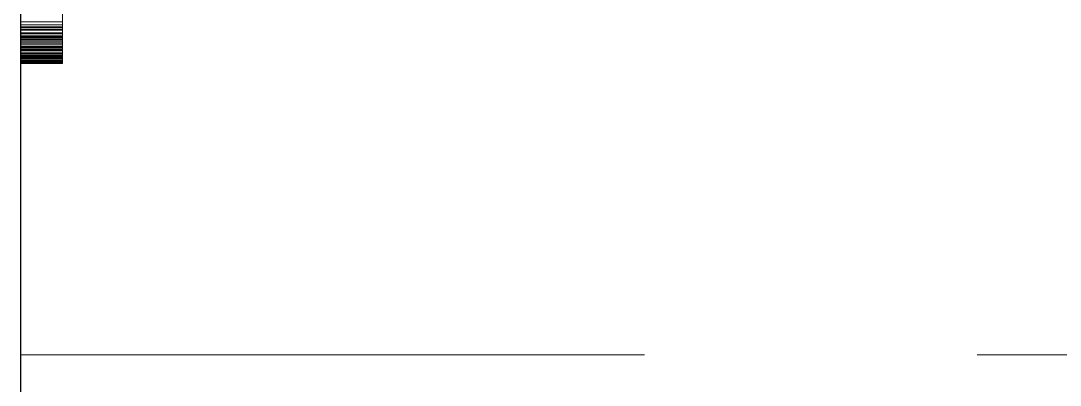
# Model space of a CAD drawing. Header units: millimetres. Extents: x 40 to 1360, y 134 to 546.
# Drawn here: x 107.85 to 112.85, y 426.78 to 428.53 of the extents above; entities that cross this region are included whole.
import ezdxf

# ---------------------------------------------------------------- set-up
doc = ezdxf.new("R2010")
doc.units = ezdxf.units.MM
doc.linetypes.add('WP_HIDDEN', pattern=[2.3, 1.5, -0.8])
doc.layers.add('HIDDEN', color=7, linetype='WP_HIDDEN', lineweight=13)
doc.layers.add('VISIBLE', color=7, linetype='CONTINUOUS', lineweight=25)

msp = doc.modelspace()

# ---------------------------------------------------------------- linework, layer by layer
at = {"layer": 'HIDDEN', "ltscale": 2}
for p, q in [((107.85, 428.36212), (107.85, 430.52538)), ((107.85, 430.51656), (107.85, 428.36212)), ((108.05, 428.36212), (108.05, 430.52538)), ((108.05, 430.51656), (108.05, 428.36212)), ((107.85, 430.0551), (107.85, 428.36212)), ((108.05, 428.36212), (108.05, 430.0551)), ((107.85, 430.04776), (107.85, 428.36212)), ((108.05, 430.04776), (108.05, 428.36212)), ((107.85, 428.66339), (107.85, 428.36212)), ((108.05, 428.66339), (108.05, 428.36212)), ((107.85, 428.36212), (107.85, 428.61636)), ((108.05, 428.36212), (108.05, 428.61636)), ((107.85, 428.52566), (107.85, 428.55529)), ((108.05, 428.52566), (108.05, 428.55529)), ((107.85, 428.54582), (107.85, 428.50127)), ((107.85, 428.53915), (107.85, 428.51159)), ((107.85, 428.5328), (107.85, 428.51097)), ((107.85, 428.49887), (107.85, 428.53094)), ((107.85, 428.49807), (107.85, 428.52566)), ((107.85, 428.52566), (108.05, 428.52566)), ((107.85, 428.51159), (107.85, 428.48594)), ((107.85, 428.51159), (108.05, 428.51159)), ((107.85, 428.51097), (107.85, 428.48997)), ((107.85, 428.51097), (108.05, 428.51097)), ((107.85, 428.50127), (107.85, 428.45581)), ((107.85, 428.50127), (108.05, 428.50127)), ((108.05, 428.54582), (108.05, 428.50127)), ((108.05, 428.53915), (108.05, 428.51159)), ((108.05, 428.5328), (108.05, 428.51097)), ((108.05, 428.49887), (108.05, 428.53094)), ((108.05, 428.49807), (108.05, 428.52566)), ((108.05, 428.51159), (108.05, 428.48594)), ((108.05, 428.51097), (108.05, 428.48997)), ((108.05, 428.50127), (108.05, 428.45581)), ((107.85, 428.46935), (107.85, 428.49887)), ((107.85, 428.49887), (108.05, 428.49887)), ((107.85, 428.47252), (107.85, 428.49807)), ((107.85, 428.49807), (108.05, 428.49807)), ((107.85, 428.48997), (107.85, 428.47004)), ((107.85, 428.48997), (108.05, 428.48997)), ((107.85, 428.48594), (107.85, 428.46219)), ((107.85, 428.48594), (108.05, 428.48594)), ((107.85, 428.44902), (107.85, 428.47252)), ((107.85, 428.47252), (108.05, 428.47252)), ((107.85, 428.47004), (107.85, 428.4514)), ((107.85, 428.47004), (108.05, 428.47004)), ((107.85, 428.44238), (107.85, 428.46935)), ((107.85, 428.46935), (108.05, 428.46935)), ((107.85, 428.46219), (107.85, 428.44034)), ((107.85, 428.46219), (108.05, 428.46219)), ((107.85, 428.45581), (107.85, 428.40942)), ((107.85, 428.45581), (108.05, 428.45581)), ((107.85, 428.4514), (107.85, 428.43404)), ((107.85, 428.4514), (108.05, 428.4514)), ((108.05, 428.46935), (108.05, 428.49887)), ((108.05, 428.47252), (108.05, 428.49807)), ((108.05, 428.48997), (108.05, 428.47004)), ((108.05, 428.48594), (108.05, 428.46219)), ((108.05, 428.44902), (108.05, 428.47252)), ((108.05, 428.47004), (108.05, 428.4514)), ((108.05, 428.44238), (108.05, 428.46935)), ((108.05, 428.46219), (108.05, 428.44034)), ((108.05, 428.45581), (108.05, 428.40942)), ((108.05, 428.4514), (108.05, 428.43404)), ((107.85, 428.42756), (107.85, 428.44902)), ((107.85, 428.44902), (108.05, 428.44902)), ((107.85, 428.41796), (107.85, 428.44238)), ((107.85, 428.44238), (108.05, 428.44238)), ((107.85, 428.44034), (107.85, 428.42039)), ((107.85, 428.44034), (108.05, 428.44034)), ((107.85, 428.43404), (107.85, 428.41796)), ((107.85, 428.43404), (108.05, 428.43404)), ((107.85, 428.40815), (107.85, 428.42756)), ((107.85, 428.42756), (108.05, 428.42756)), ((107.85, 428.42039), (107.85, 428.40234)), ((107.85, 428.42039), (108.05, 428.42039)), ((107.85, 428.41796), (107.85, 428.40318)), ((107.85, 428.39626), (107.85, 428.41796)), ((107.85, 428.41796), (108.05, 428.41796)), ((107.85, 428.40942), (107.85, 428.36212)), ((107.85, 428.40942), (108.05, 428.40942)), ((107.85, 428.39078), (107.85, 428.40815)), ((107.85, 428.40815), (108.05, 428.40815)), ((107.85, 428.40318), (107.85, 428.38967)), ((107.85, 428.40318), (108.05, 428.40318)), ((107.85, 428.40234), (107.85, 428.38618)), ((107.85, 428.40234), (108.05, 428.40234)), ((108.05, 428.42756), (108.05, 428.44902)), ((108.05, 428.41796), (108.05, 428.44238)), ((108.05, 428.44034), (108.05, 428.42039)), ((108.05, 428.43404), (108.05, 428.41796)), ((108.05, 428.40815), (108.05, 428.42756)), ((108.05, 428.42039), (108.05, 428.40234)), ((108.05, 428.41796), (108.05, 428.40318)), ((108.05, 428.39626), (108.05, 428.41796)), ((108.05, 428.40942), (108.05, 428.36212)), ((108.05, 428.39078), (108.05, 428.40815)), ((108.05, 428.40318), (108.05, 428.38967)), ((108.05, 428.40234), (108.05, 428.38618)), ((107.85, 428.37746), (107.85, 428.39626)), ((107.85, 428.39626), (108.05, 428.39626)), ((107.85, 428.37545), (107.85, 428.39078)), ((107.85, 428.39078), (108.05, 428.39078)), ((107.85, 428.38967), (107.85, 428.37746)), ((107.85, 428.38967), (108.05, 428.38967)), ((107.85, 428.38618), (107.85, 428.37193)), ((107.85, 428.38618), (108.05, 428.38618)), ((107.85, 428.37746), (107.85, 428.36653)), ((107.85, 428.36154), (107.85, 428.37746)), ((107.85, 428.37746), (108.05, 428.37746)), ((107.85, 428.36216), (107.85, 428.37545)), ((107.85, 428.37545), (108.05, 428.37545)), ((107.85, 428.37193), (107.85, 428.35958)), ((107.85, 428.37193), (108.05, 428.37193)), ((107.85, 428.36653), (107.85, 428.35688)), ((107.85, 428.36653), (108.05, 428.36653)), ((107.85, 428.35092), (107.85, 428.36216)), ((107.85, 428.36216), (108.05, 428.36216)), ((107.85, 428.36212), (108.05, 428.36212)), ((107.85, 428.34853), (107.85, 428.36154)), ((107.85, 428.36154), (108.05, 428.36154)), ((107.85, 428.35958), (107.85, 428.34913)), ((107.85, 428.35958), (108.05, 428.35958)), ((107.85, 428.35688), (107.85, 428.34853)), ((107.85, 428.35688), (108.05, 428.35688)), ((107.85, 428.34173), (107.85, 428.35092)), ((107.85, 428.35092), (108.05, 428.35092)), ((108.05, 428.37746), (108.05, 428.39626)), ((108.05, 428.37545), (108.05, 428.39078)), ((108.05, 428.38967), (108.05, 428.37746)), ((108.05, 428.38618), (108.05, 428.37193)), ((108.05, 428.37746), (108.05, 428.36653)), ((108.05, 428.36154), (108.05, 428.37746)), ((108.05, 428.36216), (108.05, 428.37545)), ((108.05, 428.37193), (108.05, 428.35958)), ((108.05, 428.36653), (108.05, 428.35688)), ((108.05, 428.35092), (108.05, 428.36216)), ((108.05, 428.34853), (108.05, 428.36154)), ((108.05, 428.35958), (108.05, 428.34913)), ((108.05, 428.35688), (108.05, 428.34853)), ((108.05, 428.34173), (108.05, 428.35092)), ((107.85, 428.34913), (107.85, 428.34058)), ((107.85, 428.34913), (108.05, 428.34913)), ((107.85, 428.34853), (107.85, 428.34145)), ((107.85, 428.3384), (107.85, 428.34853)), ((107.85, 428.34853), (108.05, 428.34853)), ((107.85, 428.33458), (107.85, 428.34173)), ((107.85, 428.34173), (108.05, 428.34173)), ((107.85, 428.34145), (107.85, 428.33567)), ((107.85, 428.34145), (108.05, 428.34145)), ((107.85, 428.34058), (107.85, 428.33393)), ((107.85, 428.34058), (108.05, 428.34058)), ((107.85, 428.33117), (107.85, 428.3384)), ((107.85, 428.3384), (108.05, 428.3384)), ((107.85, 428.33567), (107.85, 428.33117)), ((107.85, 428.33567), (108.05, 428.33567)), ((107.85, 428.32947), (107.85, 428.33458)), ((107.85, 428.33458), (108.05, 428.33458)), ((107.85, 428.33393), (107.85, 428.32918)), ((107.85, 428.33393), (108.05, 428.33393)), ((107.85, 428.33117), (107.85, 428.32795)), ((107.85, 428.32683), (107.85, 428.33117)), ((107.85, 428.33117), (108.05, 428.33117)), ((107.85, 428.3264), (107.85, 428.32947)), ((107.85, 428.32947), (108.05, 428.32947)), ((107.85, 428.32918), (107.85, 428.32633)), ((107.85, 428.32918), (108.05, 428.32918)), ((107.85, 428.32795), (107.85, 428.32602)), ((107.85, 428.32795), (108.05, 428.32795)), ((107.85, 428.32538), (107.85, 428.32683)), ((107.85, 428.32683), (108.05, 428.32683)), ((107.85, 428.32538), (107.85, 428.3264)), ((107.85, 428.3264), (108.05, 428.3264)), ((107.85, 428.32633), (107.85, 428.32538)), ((107.85, 428.32633), (108.05, 428.32633)), ((107.85, 428.32602), (107.85, 428.32538)), ((107.85, 428.32602), (108.05, 428.32602)), ((107.85, 428.32538), (108.05, 428.32538)), ((108.05, 428.34913), (108.05, 428.34058)), ((108.05, 428.34853), (108.05, 428.34145)), ((108.05, 428.3384), (108.05, 428.34853)), ((108.05, 428.33458), (108.05, 428.34173)), ((108.05, 428.34145), (108.05, 428.33567)), ((108.05, 428.34058), (108.05, 428.33393)), ((108.05, 428.33117), (108.05, 428.3384)), ((108.05, 428.33567), (108.05, 428.33117)), ((108.05, 428.32947), (108.05, 428.33458)), ((108.05, 428.33393), (108.05, 428.32918)), ((108.05, 428.33117), (108.05, 428.32795)), ((108.05, 428.32683), (108.05, 428.33117)), ((108.05, 428.3264), (108.05, 428.32947)), ((108.05, 428.32918), (108.05, 428.32633)), ((108.05, 428.32795), (108.05, 428.32602)), ((108.05, 428.32538), (108.05, 428.32683)), ((108.05, 428.32538), (108.05, 428.3264)), ((108.05, 428.32633), (108.05, 428.32538)), ((108.05, 428.32602), (108.05, 428.32538)), ((107.85, 426.92538), (117.85, 426.92538))]:
    msp.add_line(p, q, dxfattribs=at)
msp.add_lwpolyline([(107.85, 426.92538), (107.85, 426.98806), (107.85, 427.17296), (107.85, 427.4708), (107.85, 427.86665), (107.85, 428.34067), (107.85, 428.86908), (107.85, 429.42538), (107.85, 429.98168), (107.85, 430.51009), (107.85, 430.9841), (107.85, 431.37996), (107.85, 431.6778), (107.85, 431.8627), (107.85, 431.92538)], dxfattribs=at)
at = {"layer": 'VISIBLE'}
msp.add_line((107.85, 280.5), (107.85, 492.5), dxfattribs=at)

doc.saveas('drawing.dxf')
